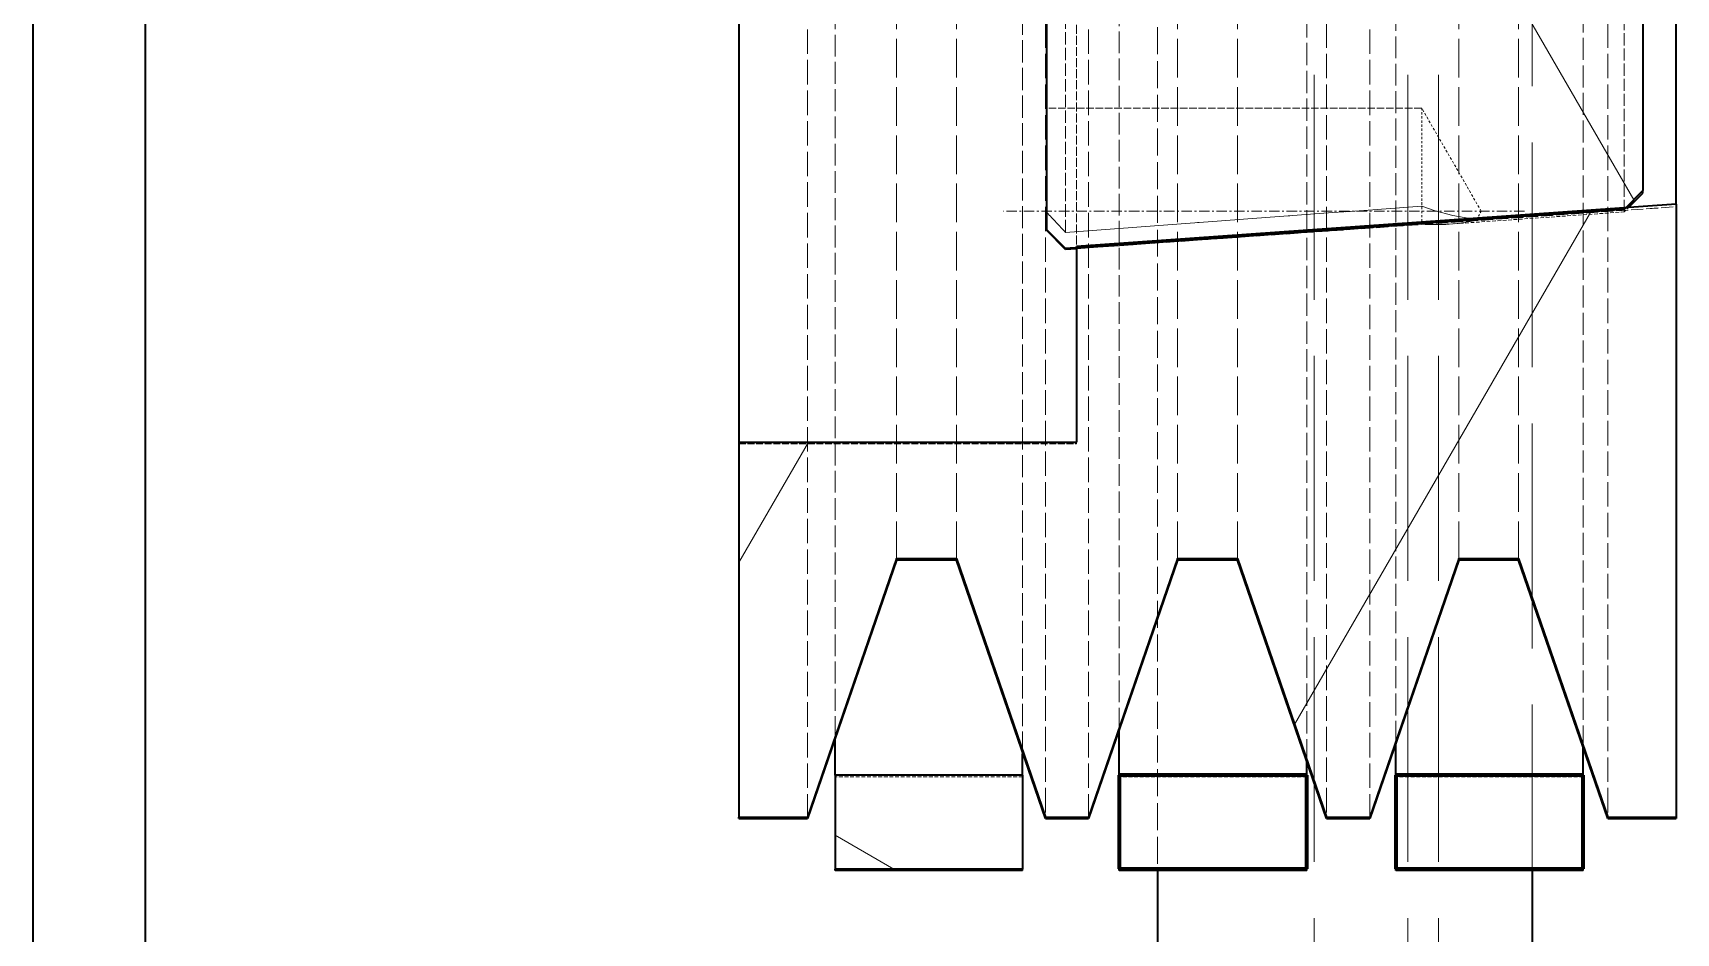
# Model space of a CAD drawing. Header units: millimetres. Extents: x 12184 to 41592, y 8990 to 29785.
# Drawn here: x 22834.6 to 22922.3, y 16636.3 to 16684.3 of the extents above; entities that cross this region are included whole.
import ezdxf

# ---------------------------------------------------------------- set-up
doc = ezdxf.new("R2010")
doc.units = ezdxf.units.MM
doc.linetypes.add('DASHDOT', pattern=[18.5, 12, -3, 0.5, -3])
doc.linetypes.add('DASHED', pattern=[15, 12, -3])

# ---------------------------------------------------------------- blocks, each defined once
blk = doc.blocks.new('A$C55E021B5')
at = {"color": 7, "linetype": 'DASHED', "lineweight": 13}
for p, q in [((584.999, 2140.5), (584.999, 0.5)), ((586.647, 2140.5), (586.647, 0.5)), ((591.644, 2140.5), (591.644, 0.5)), ((579.999, 1356.898), (579.999, 403.044))]:
    blk.add_line(p, q, dxfattribs=at)
at = {"color": 7, "lineweight": 35}
for p, q in [((659.999, 560.848), (659.999, 70.5)), ((653.999, 450.113), (653.999, 70.5)), ((579.999, 403.044), (579.999, 0.5)), ((599.999, 403.041), (599.999, 70.5))]:
    blk.add_line(p, q, dxfattribs=at)
at = {"color": 7, "linetype": 'DASHED', "lineweight": 13, "ltscale": 0.171667}
for p, q in [((580.728, 419.613), (580.728, 522.613)), ((583.925, 419.613), (583.925, 522.613)), ((595.728, 419.613), (595.728, 522.613)), ((598.925, 419.613), (598.925, 522.613)), ((610.728, 419.613), (610.728, 522.613)), ((613.925, 419.613), (613.925, 522.613))]:
    blk.add_line(p, q, dxfattribs=at)
at = {"color": 7, "linetype": 'DASHED', "lineweight": 13, "ltscale": 0.120001}
blk.add_line((599.999, 475.041), (599.999, 403.041), dxfattribs=at)
at = {"color": 7, "linetype": 'DASHED', "lineweight": 13, "ltscale": 0.108833}
for p, q in [((575.977, 471.113), (575.977, 405.813)), ((588.677, 405.813), (588.677, 471.113)), ((590.977, 471.113), (590.977, 405.813)), ((603.677, 405.813), (603.677, 471.113)), ((605.977, 471.113), (605.977, 405.813)), ((618.677, 405.813), (618.677, 471.113))]:
    blk.add_line(p, q, dxfattribs=at)
at = {"color": 7, "linetype": 'DASHED', "lineweight": 13, "ltscale": 0.05386}
blk.add_line((575.101, 438.189), (575.101, 470.505), dxfattribs=at)
at = {"color": 7, "linetype": 'DASHED', "lineweight": 13, "ltscale": 0.055687}
blk.add_line((604.901, 437.093), (604.901, 470.505), dxfattribs=at)
at = {"color": 7, "linetype": 'DASHED', "lineweight": 13, "ltscale": 0.097826}
blk.add_line((577.284, 409.614), (577.284, 468.31), dxfattribs=at)
at = {"color": 7, "linetype": 'DASHED', "lineweight": 13, "ltscale": 0.097422}
blk.add_line((587.284, 409.856), (587.284, 468.31), dxfattribs=at)
at = {"color": 7, "linetype": 'DASHED', "lineweight": 13, "ltscale": 0.09907}
blk.add_line((592.038, 408.865), (592.038, 468.307), dxfattribs=at)
at = {"color": 7, "linetype": 'DASHED', "lineweight": 13, "ltscale": 0.096219}
blk.add_line((602.039, 410.575), (602.039, 468.307), dxfattribs=at)
at = {"color": 7, "linetype": 'DASHED', "lineweight": 13, "ltscale": 0.098379}
blk.add_line((607.193, 409.276), (607.193, 468.304), dxfattribs=at)
at = {"color": 7, "linetype": 'DASHED', "lineweight": 13, "ltscale": 0.096984}
blk.add_line((617.193, 410.113), (617.193, 468.304), dxfattribs=at)
at = {"color": 7, "linetype": 'DASHED', "lineweight": 13, "ltscale": 0.039463}
blk.add_line((604.327, 460.011), (604.327, 436.334), dxfattribs=at)
at = {"color": 7, "lineweight": 35, "ltscale": 0.019192}
blk.add_line((572.327, 438.597), (572.327, 450.113), dxfattribs=at)
at = {"color": 7, "lineweight": 13, "ltscale": 0.02209}
blk.add_line((581.216, 450.313), (574.589, 438.835), dxfattribs=at)
at = {"color": 7, "lineweight": 35, "ltscale": 0.040339}
blk.add_line((622.327, 450.113), (622.327, 425.909), dxfattribs=at)
at = {"color": 7, "lineweight": 35, "ltscale": 0.016631}
blk.add_line((574.101, 449.304), (574.101, 439.326), dxfattribs=at)
at = {"color": 7, "lineweight": 35, "ltscale": 0.020118}
blk.add_line((605.901, 437.233), (605.901, 449.304), dxfattribs=at)
at = {"color": 7, "linetype": 'DASHED', "lineweight": 13, "ltscale": 0.010585}
blk.add_line((582.725, 438.23), (585.901, 443.73), dxfattribs=at)
at = {"color": 7, "linetype": 'DASHED', "lineweight": 13, "ltscale": 0.009966}
blk.add_line((585.901, 443.73), (585.901, 437.751), dxfattribs=at)
at = {"color": 7, "linetype": 'DASHED', "lineweight": 13, "ltscale": 0.033334}
blk.add_line((585.901, 443.73), (605.901, 443.73), dxfattribs=at)
at = {"color": 7, "lineweight": 35, "ltscale": 0.000228119}
blk.add_line((574.101, 439.189), (574.101, 439.326), dxfattribs=at)
at = {"color": 7, "lineweight": 35, "ltscale": 0.002362}
for p, q in [((574.101, 439.326), (575.101, 438.321)), ((605.901, 437.233), (604.901, 436.23))]:
    blk.add_line(p, q, dxfattribs=at)
at = {"color": 7, "lineweight": 35, "ltscale": 0.054532}
blk.add_line((572.327, 438.598), (572.327, 405.879), dxfattribs=at)
at = {"color": 7, "lineweight": 35, "ltscale": 0.053465}
blk.add_line((572.327, 438.598), (604.327, 436.352), dxfattribs=at)
at = {"color": 7, "linetype": 'DASHED', "lineweight": 13, "ltscale": 0.053464}
blk.add_line((604.327, 436.228), (572.327, 438.465), dxfattribs=at)
at = {"color": 7, "lineweight": 35, "ltscale": 0.001812}
blk.add_line((574.87, 438.42), (574.101, 439.189), dxfattribs=at)
at = {"color": 7, "linetype": 'DASHED', "lineweight": 13, "ltscale": 0.000544874}
blk.add_line((575.101, 438.189), (574.87, 438.42), dxfattribs=at)
at = {"color": 7, "linetype": 'DASHED', "lineweight": 13, "ltscale": 0.000365639}
blk.add_line((585.901, 438.71), (585.901, 438.49), dxfattribs=at)
at = {"color": 7, "linetype": 'DASHED', "lineweight": 13, "ltscale": 0.000221062}
blk.add_line((575.101, 438.189), (575.101, 438.321), dxfattribs=at)
at = {"color": 7, "lineweight": 35, "ltscale": 0.049789}
blk.add_line((575.101, 438.321), (604.901, 436.23), dxfattribs=at)
at = {"color": 7, "linetype": 'DASHED', "lineweight": 13, "ltscale": 0.015593}
blk.add_line((584.434, 437.536), (575.101, 438.189), dxfattribs=at)
at = {"color": 7, "lineweight": 13, "ltscale": 0.052829}
blk.add_line((592.68, 410.831), (576.831, 438.282), dxfattribs=at)
at = {"color": 7, "linetype": 'DASHDOT', "lineweight": 13, "ltscale": 0.046352}
blk.add_line((580.408, 438.23), (608.219, 438.23), dxfattribs=at)
at = {"color": 7, "linetype": 'DASHED', "lineweight": 13, "ltscale": 0.000904776}
blk.add_line((582.725, 438.23), (582.997, 437.76), dxfattribs=at)
at = {"color": 7, "linetype": 'DASHED', "lineweight": 13, "ltscale": 0.000205355}
blk.add_line((583.113, 437.801), (582.996, 437.764), dxfattribs=at)
at = {"color": 7, "linetype": 'DASHED', "lineweight": 13, "ltscale": 6.66208e-06}
blk.add_line((582.996, 437.764), (582.997, 437.76), dxfattribs=at)
at = {"color": 7, "linetype": 'DASHED', "lineweight": 13, "ltscale": 0.00020324}
blk.add_line((582.997, 437.76), (583.111, 437.718), dxfattribs=at)
at = {"color": 7, "linetype": 'DASHED', "lineweight": 13, "ltscale": 0.000364494}
blk.add_line((585.901, 437.751), (585.901, 437.532), dxfattribs=at)
at = {"color": 7, "lineweight": 35, "ltscale": 0.002385}
blk.add_line((604.901, 436.176), (605.901, 437.199), dxfattribs=at)
at = {"color": 7, "lineweight": 35, "ltscale": 5.74112e-05}
blk.add_line((605.901, 437.199), (605.901, 437.233), dxfattribs=at)
at = {"color": 7, "lineweight": 35, "ltscale": 0.017406}
blk.add_line((604.327, 436.352), (604.327, 425.908), dxfattribs=at)
at = {"color": 7, "lineweight": 35, "ltscale": 0.000958426}
blk.add_line((604.327, 436.217), (604.901, 436.176), dxfattribs=at)
at = {"color": 7, "lineweight": 35, "ltscale": 8.98361e-05}
blk.add_line((604.901, 436.176), (604.901, 436.23), dxfattribs=at)
at = {"color": 7, "linetype": 'DASHED', "lineweight": 13, "ltscale": 0.000159264}
blk.add_line((604.327, 425.908), (604.327, 425.813), dxfattribs=at)
at = {"color": 7, "lineweight": 35, "ltscale": 0.03}
blk.add_line((622.327, 425.908), (604.327, 425.908), dxfattribs=at)
at = {"color": 7, "linetype": 'DASHED', "lineweight": 13, "ltscale": 0.03}
blk.add_line((622.327, 425.813), (604.327, 425.813), dxfattribs=at)
at = {"color": 7, "lineweight": 13, "ltscale": 0.012369}
blk.add_line((622.327, 419.481), (618.616, 425.908), dxfattribs=at)
at = {"color": 7, "linetype": 'DASHED', "lineweight": 13, "ltscale": 0.000108147}
blk.add_line((622.327, 425.909), (622.327, 425.844), dxfattribs=at)
at = {"color": 7, "lineweight": 35, "ltscale": 0.033382}
blk.add_line((622.327, 425.908), (622.327, 405.879), dxfattribs=at)
at = {"color": 7, "lineweight": 35, "ltscale": 0.024353}
for p, q in [((580.728, 419.697), (575.977, 405.879)), ((583.925, 419.697), (588.677, 405.879)), ((595.728, 419.697), (590.977, 405.879)), ((598.925, 419.697), (603.677, 405.879)), ((610.728, 419.697), (605.977, 405.879)), ((613.925, 419.697), (618.677, 405.879))]:
    blk.add_line(p, q, dxfattribs=at)
at = {"color": 7, "lineweight": 35, "ltscale": 0.024325}
for p, q in [((575.977, 405.813), (580.728, 419.613)), ((583.925, 419.613), (588.677, 405.813)), ((590.977, 405.813), (595.728, 419.613)), ((598.925, 419.613), (603.677, 405.813)), ((605.977, 405.813), (610.728, 419.613)), ((613.925, 419.613), (618.677, 405.813))]:
    blk.add_line(p, q, dxfattribs=at)
at = {"color": 7, "lineweight": 35, "ltscale": 0.00014019}
for p, q in [((580.728, 419.613), (580.728, 419.697)), ((583.925, 419.613), (583.925, 419.697)), ((595.728, 419.613), (595.728, 419.697)), ((598.925, 419.613), (598.925, 419.697)), ((610.728, 419.613), (610.728, 419.697)), ((613.925, 419.613), (613.925, 419.697))]:
    blk.add_line(p, q, dxfattribs=at)
at = {"color": 7, "lineweight": 35, "ltscale": 0.005328}
for p, q in [((583.925, 419.697), (580.728, 419.697)), ((580.728, 419.613), (583.925, 419.613)), ((598.925, 419.697), (595.728, 419.697)), ((595.728, 419.613), (598.925, 419.613)), ((613.925, 419.697), (610.728, 419.697)), ((610.728, 419.613), (613.925, 419.613))]:
    blk.add_line(p, q, dxfattribs=at)
at = {"color": 7, "lineweight": 35, "ltscale": 0.004076}
blk.add_line((602.039, 408.13), (602.039, 410.575), dxfattribs=at)
at = {"color": 7, "lineweight": 35, "ltscale": 0.00247}
blk.add_line((577.284, 408.132), (577.284, 409.614), dxfattribs=at)
at = {"color": 7, "lineweight": 35, "ltscale": 0.002873}
blk.add_line((587.284, 408.133), (587.284, 409.856), dxfattribs=at)
at = {"color": 7, "lineweight": 35, "ltscale": 0.00331}
blk.add_line((617.193, 408.127), (617.193, 410.113), dxfattribs=at)
at = {"color": 7, "lineweight": 35, "ltscale": 0.001225}
blk.add_line((592.038, 408.13), (592.038, 408.865), dxfattribs=at)
at = {"color": 7, "lineweight": 35, "ltscale": 0.001916}
blk.add_line((607.193, 408.127), (607.193, 409.276), dxfattribs=at)
at = {"color": 7, "lineweight": 35, "ltscale": 0.008344}
for p, q in [((577.284, 408.133), (577.284, 403.126)), ((587.284, 408.133), (587.284, 403.126)), ((592.038, 408.13), (592.038, 403.124)), ((602.039, 408.13), (602.039, 403.124)), ((607.193, 408.127), (607.193, 403.121)), ((617.193, 408.127), (617.193, 403.121))]:
    blk.add_line(p, q, dxfattribs=at)
at = {"color": 7, "lineweight": 35, "ltscale": 0.016666}
for p, q in [((577.284, 408.133), (587.284, 408.133)), ((607.193, 408.127), (617.193, 408.127)), ((577.284, 403.126), (587.284, 403.126)), ((577.284, 403.043), (587.284, 403.043)), ((607.193, 403.121), (617.193, 403.121)), ((607.193, 403.037), (617.193, 403.037))]:
    blk.add_line(p, q, dxfattribs=at)
at = {"color": 7, "lineweight": 140, "ltscale": 0.008344}
for p, q in [((577.284, 403.126), (577.284, 408.133)), ((587.284, 408.133), (587.284, 403.126)), ((592.038, 403.124), (592.038, 408.13)), ((602.039, 408.13), (602.039, 403.124))]:
    blk.add_line(p, q, dxfattribs=at)
at = {"color": 7, "lineweight": 140, "ltscale": 0.016666}
for p, q in [((577.284, 408.133), (587.284, 408.133)), ((587.284, 403.126), (577.284, 403.126))]:
    blk.add_line(p, q, dxfattribs=at)
at = {"color": 7, "linetype": 'DASHED', "lineweight": 13, "ltscale": 0.016666}
for p, q in [((577.284, 408.043), (587.284, 408.043)), ((607.193, 408.037), (617.193, 408.037))]:
    blk.add_line(p, q, dxfattribs=at)
at = {"color": 7, "lineweight": 35, "ltscale": 0.016667}
for p, q in [((592.038, 408.13), (602.039, 408.13)), ((592.038, 403.124), (602.039, 403.124)), ((592.038, 403.04), (602.039, 403.04))]:
    blk.add_line(p, q, dxfattribs=at)
at = {"color": 7, "lineweight": 140, "ltscale": 0.016667}
for p, q in [((592.038, 408.13), (602.039, 408.13)), ((602.039, 403.124), (592.038, 403.124))]:
    blk.add_line(p, q, dxfattribs=at)
at = {"color": 7, "linetype": 'DASHED', "lineweight": 13, "ltscale": 0.016667}
blk.add_line((592.038, 408.04), (602.039, 408.04), dxfattribs=at)
at = {"color": 7, "lineweight": 35, "ltscale": 0.000110435}
for p, q in [((572.327, 405.879), (572.327, 405.813)), ((575.977, 405.879), (575.977, 405.813)), ((588.677, 405.813), (588.677, 405.879)), ((590.977, 405.879), (590.977, 405.813)), ((603.677, 405.813), (603.677, 405.879)), ((605.977, 405.879), (605.977, 405.813)), ((618.677, 405.813), (618.677, 405.879)), ((622.327, 405.813), (622.327, 405.879))]:
    blk.add_line(p, q, dxfattribs=at)
at = {"color": 7, "lineweight": 35, "ltscale": 0.006083}
for p, q in [((575.977, 405.879), (572.327, 405.879)), ((575.977, 405.813), (572.327, 405.813)), ((622.327, 405.879), (618.677, 405.879)), ((622.327, 405.813), (618.677, 405.813))]:
    blk.add_line(p, q, dxfattribs=at)
at = {"color": 7, "lineweight": 35, "ltscale": 0.003833}
for p, q in [((590.977, 405.879), (588.677, 405.879)), ((590.977, 405.813), (588.677, 405.813)), ((605.977, 405.879), (603.677, 405.879)), ((605.977, 405.813), (603.677, 405.813))]:
    blk.add_line(p, q, dxfattribs=at)
at = {"color": 7, "lineweight": 13, "ltscale": 0.00602}
blk.add_line((617.193, 404.927), (614.065, 403.121), dxfattribs=at)
at = {"color": 7, "lineweight": 35, "ltscale": 0.000138092}
for p, q in [((577.284, 403.043), (577.284, 403.126)), ((587.284, 403.043), (587.284, 403.126))]:
    blk.add_line(p, q, dxfattribs=at)
at = {"color": 7, "lineweight": 35, "ltscale": 0.000138474}
for p, q in [((592.038, 403.04), (592.038, 403.124)), ((602.039, 403.04), (602.039, 403.124))]:
    blk.add_line(p, q, dxfattribs=at)
at = {"color": 7, "lineweight": 35, "ltscale": 0.000139236}
for p, q in [((607.193, 403.037), (607.193, 403.121)), ((617.193, 403.037), (617.193, 403.121))]:
    blk.add_line(p, q, dxfattribs=at)
at = {"color": 7, "linetype": 'DASHED', "lineweight": 13}
for points in [[(585.901, 438.49), (585.183, 438.249), (584.239, 438.001), (583.632, 437.883), (583.113, 437.801)], [(583.111, 437.718), (583.431, 437.654), (584.007, 437.574), (584.434, 437.536)]]:
    blk.add_lwpolyline(points, dxfattribs=at)
for centre, radius, start, end in [((282.338, -3818.529), 4267.829, 85.665457, 85.921221), ((585.194, 448.434), 10.924, 266.00714, 273.70865), ((-642.971, -16904.576), 17385.594, 85.8858834, 85.9467634), ((651.21, 394.399), 62.986, 136.00053, 137.32604)]:
    blk.add_arc(centre, radius, start, end, dxfattribs=at)
blk = doc.blocks.new('1')
at = {"color": 7, "linetype": 'DASHED', "lineweight": 13}
for p, q in [((22903.004, 18377.103), (22903.004, 16237.104)), ((22908.001, 18377.103), (22908.001, 16237.104)), ((22909.648, 18377.103), (22909.648, 16237.104)), ((22914.648, 17593.501), (22914.648, 16639.647))]:
    blk.add_line(p, q, dxfattribs=at)
at = {"color": 7, "lineweight": 35}
for p, q in [((22834.648, 16797.452), (22834.648, 16307.104)), ((22840.648, 16686.717), (22840.648, 16307.104)), ((22894.648, 16639.644), (22894.648, 16307.104)), ((22914.648, 16639.647), (22914.648, 16237.104))]:
    blk.add_line(p, q, dxfattribs=at)
at = {"color": 7, "linetype": 'DASHED', "lineweight": 13, "ltscale": 0.171667}
for p, q in [((22880.722, 16656.216), (22880.722, 16759.216)), ((22883.919, 16656.216), (22883.919, 16759.216)), ((22895.722, 16656.216), (22895.722, 16759.216)), ((22898.919, 16656.216), (22898.919, 16759.216)), ((22910.722, 16656.216), (22910.722, 16759.216)), ((22913.919, 16656.216), (22913.919, 16759.216))]:
    blk.add_line(p, q, dxfattribs=at)
at = {"color": 7, "linetype": 'DASHED', "lineweight": 13, "ltscale": 0.120001}
blk.add_line((22894.648, 16711.645), (22894.648, 16639.644), dxfattribs=at)
at = {"color": 7, "linetype": 'DASHED', "lineweight": 13, "ltscale": 0.108833}
for p, q in [((22875.97, 16642.416), (22875.97, 16707.716)), ((22888.671, 16707.716), (22888.671, 16642.416)), ((22890.97, 16642.416), (22890.97, 16707.716)), ((22903.671, 16707.716), (22903.671, 16642.416)), ((22905.97, 16642.416), (22905.97, 16707.716)), ((22918.671, 16707.716), (22918.671, 16642.416))]:
    blk.add_line(p, q, dxfattribs=at)
at = {"color": 7, "linetype": 'DASHED', "lineweight": 13, "ltscale": 0.055687}
blk.add_line((22889.747, 16673.696), (22889.747, 16707.108), dxfattribs=at)
at = {"color": 7, "linetype": 'DASHED', "lineweight": 13, "ltscale": 0.05386}
blk.add_line((22919.547, 16674.792), (22919.547, 16707.108), dxfattribs=at)
at = {"color": 7, "linetype": 'DASHED', "lineweight": 13, "ltscale": 0.096984}
blk.add_line((22877.455, 16646.717), (22877.455, 16704.907), dxfattribs=at)
at = {"color": 7, "linetype": 'DASHED', "lineweight": 13, "ltscale": 0.098379}
blk.add_line((22887.455, 16645.88), (22887.455, 16704.907), dxfattribs=at)
at = {"color": 7, "linetype": 'DASHED', "lineweight": 13, "ltscale": 0.096219}
blk.add_line((22892.609, 16647.179), (22892.609, 16704.91), dxfattribs=at)
at = {"color": 7, "linetype": 'DASHED', "lineweight": 13, "ltscale": 0.09907}
blk.add_line((22902.609, 16645.468), (22902.609, 16704.91), dxfattribs=at)
at = {"color": 7, "linetype": 'DASHED', "lineweight": 13, "ltscale": 0.097422}
blk.add_line((22907.364, 16646.46), (22907.364, 16704.913), dxfattribs=at)
at = {"color": 7, "linetype": 'DASHED', "lineweight": 13, "ltscale": 0.097826}
blk.add_line((22917.364, 16646.218), (22917.364, 16704.913), dxfattribs=at)
at = {"color": 7, "linetype": 'DASHED', "lineweight": 13, "ltscale": 0.039463}
blk.add_line((22890.32, 16696.615), (22890.32, 16672.937), dxfattribs=at)
at = {"color": 7, "lineweight": 35, "ltscale": 0.040339}
blk.add_line((22872.321, 16686.716), (22872.321, 16662.513), dxfattribs=at)
at = {"color": 7, "lineweight": 13, "ltscale": 0.02209}
blk.add_line((22913.431, 16686.917), (22920.058, 16675.439), dxfattribs=at)
at = {"color": 7, "lineweight": 35, "ltscale": 0.019192}
blk.add_line((22922.32, 16675.201), (22922.32, 16686.716), dxfattribs=at)
at = {"color": 7, "lineweight": 35, "ltscale": 0.020118}
blk.add_line((22888.747, 16673.837), (22888.747, 16685.908), dxfattribs=at)
at = {"color": 7, "lineweight": 35, "ltscale": 0.016631}
blk.add_line((22920.546, 16685.908), (22920.546, 16675.929), dxfattribs=at)
at = {"color": 7, "linetype": 'DASHED', "lineweight": 13, "ltscale": 0.033334}
blk.add_line((22908.747, 16680.334), (22888.747, 16680.334), dxfattribs=at)
at = {"color": 7, "linetype": 'DASHED', "lineweight": 13, "ltscale": 0.009966}
blk.add_line((22908.747, 16680.334), (22908.747, 16674.355), dxfattribs=at)
at = {"color": 7, "linetype": 'DASHED', "lineweight": 13, "ltscale": 0.010585}
blk.add_line((22911.922, 16674.834), (22908.747, 16680.334), dxfattribs=at)
at = {"color": 7, "linetype": 'DASHED', "lineweight": 13, "ltscale": 0.000365639}
blk.add_line((22908.747, 16675.313), (22908.747, 16675.094), dxfattribs=at)
at = {"color": 7, "lineweight": 35, "ltscale": 0.002362}
for p, q in [((22920.546, 16675.929), (22919.547, 16674.925)), ((22888.747, 16673.837), (22889.747, 16672.833))]:
    blk.add_line(p, q, dxfattribs=at)
at = {"color": 7, "lineweight": 35, "ltscale": 0.001812}
blk.add_line((22919.778, 16675.023), (22920.546, 16675.792), dxfattribs=at)
at = {"color": 7, "lineweight": 35, "ltscale": 0.000228119}
blk.add_line((22920.546, 16675.792), (22920.546, 16675.929), dxfattribs=at)
at = {"color": 7, "linetype": 'DASHDOT', "lineweight": 13, "ltscale": 0.046352}
blk.add_line((22914.239, 16674.834), (22886.428, 16674.834), dxfattribs=at)
at = {"color": 7, "lineweight": 35, "ltscale": 0.049789}
blk.add_line((22919.547, 16674.925), (22889.747, 16672.833), dxfattribs=at)
at = {"color": 7, "lineweight": 35, "ltscale": 0.053465}
blk.add_line((22922.32, 16675.202), (22890.32, 16672.956), dxfattribs=at)
at = {"color": 7, "linetype": 'DASHED', "lineweight": 13, "ltscale": 0.053464}
blk.add_line((22890.32, 16672.831), (22922.32, 16675.069), dxfattribs=at)
at = {"color": 7, "lineweight": 13, "ltscale": 0.052829}
blk.add_line((22901.967, 16647.435), (22917.816, 16674.886), dxfattribs=at)
at = {"color": 7, "linetype": 'DASHED', "lineweight": 13, "ltscale": 0.015593}
blk.add_line((22910.214, 16674.14), (22919.547, 16674.792), dxfattribs=at)
at = {"color": 7, "linetype": 'DASHED', "lineweight": 13, "ltscale": 0.000205355}
blk.add_line((22911.534, 16674.404), (22911.652, 16674.368), dxfattribs=at)
at = {"color": 7, "linetype": 'DASHED', "lineweight": 13, "ltscale": 0.000904776}
blk.add_line((22911.922, 16674.834), (22911.651, 16674.364), dxfattribs=at)
at = {"color": 7, "linetype": 'DASHED', "lineweight": 13, "ltscale": 0.000544874}
blk.add_line((22919.547, 16674.792), (22919.778, 16675.023), dxfattribs=at)
at = {"color": 7, "linetype": 'DASHED', "lineweight": 13, "ltscale": 0.000221062}
blk.add_line((22919.547, 16674.792), (22919.547, 16674.925), dxfattribs=at)
at = {"color": 7, "lineweight": 35, "ltscale": 0.054532}
blk.add_line((22922.32, 16675.202), (22922.32, 16642.483), dxfattribs=at)
at = {"color": 7, "lineweight": 35, "ltscale": 5.74112e-05}
blk.add_line((22888.747, 16673.802), (22888.747, 16673.837), dxfattribs=at)
at = {"color": 7, "lineweight": 35, "ltscale": 0.002385}
blk.add_line((22889.747, 16672.779), (22888.747, 16673.802), dxfattribs=at)
at = {"color": 7, "linetype": 'DASHED', "lineweight": 13, "ltscale": 0.000364494}
blk.add_line((22908.747, 16674.355), (22908.747, 16674.136), dxfattribs=at)
at = {"color": 7, "linetype": 'DASHED', "lineweight": 13, "ltscale": 0.00020324}
blk.add_line((22911.651, 16674.364), (22911.536, 16674.322), dxfattribs=at)
at = {"color": 7, "linetype": 'DASHED', "lineweight": 13, "ltscale": 6.66208e-06}
blk.add_line((22911.652, 16674.368), (22911.651, 16674.364), dxfattribs=at)
at = {"color": 7, "lineweight": 35, "ltscale": 8.98361e-05}
blk.add_line((22889.747, 16672.779), (22889.747, 16672.833), dxfattribs=at)
at = {"color": 7, "lineweight": 35, "ltscale": 0.000958426}
blk.add_line((22890.32, 16672.821), (22889.747, 16672.779), dxfattribs=at)
at = {"color": 7, "lineweight": 35, "ltscale": 0.017406}
blk.add_line((22890.32, 16672.956), (22890.32, 16662.512), dxfattribs=at)
at = {"color": 7, "linetype": 'DASHED', "lineweight": 13, "ltscale": 0.000108147}
blk.add_line((22872.321, 16662.513), (22872.321, 16662.448), dxfattribs=at)
at = {"color": 7, "lineweight": 35, "ltscale": 0.03}
blk.add_line((22872.321, 16662.512), (22890.32, 16662.512), dxfattribs=at)
at = {"color": 7, "lineweight": 35, "ltscale": 0.033382}
blk.add_line((22872.321, 16662.512), (22872.321, 16642.483), dxfattribs=at)
at = {"color": 7, "lineweight": 13, "ltscale": 0.012369}
blk.add_line((22872.321, 16656.085), (22876.031, 16662.512), dxfattribs=at)
at = {"color": 7, "linetype": 'DASHED', "lineweight": 13, "ltscale": 0.03}
blk.add_line((22872.321, 16662.416), (22890.32, 16662.416), dxfattribs=at)
at = {"color": 7, "linetype": 'DASHED', "lineweight": 13, "ltscale": 0.000159264}
blk.add_line((22890.32, 16662.512), (22890.32, 16662.416), dxfattribs=at)
at = {"color": 7, "lineweight": 35, "ltscale": 0.024353}
for p, q in [((22880.722, 16656.301), (22875.97, 16642.483)), ((22883.919, 16656.301), (22888.671, 16642.483)), ((22895.722, 16656.301), (22890.97, 16642.483)), ((22898.919, 16656.301), (22903.671, 16642.483)), ((22910.722, 16656.301), (22905.97, 16642.483)), ((22913.919, 16656.301), (22918.671, 16642.483))]:
    blk.add_line(p, q, dxfattribs=at)
at = {"color": 7, "lineweight": 35, "ltscale": 0.024325}
for p, q in [((22880.722, 16656.216), (22875.97, 16642.416)), ((22888.671, 16642.416), (22883.919, 16656.216)), ((22895.722, 16656.216), (22890.97, 16642.416)), ((22903.671, 16642.416), (22898.919, 16656.216)), ((22910.722, 16656.216), (22905.97, 16642.416)), ((22918.671, 16642.416), (22913.919, 16656.216))]:
    blk.add_line(p, q, dxfattribs=at)
at = {"color": 7, "lineweight": 35, "ltscale": 0.00014019}
for p, q in [((22880.722, 16656.216), (22880.722, 16656.301)), ((22883.919, 16656.216), (22883.919, 16656.301)), ((22895.722, 16656.216), (22895.722, 16656.301)), ((22898.919, 16656.216), (22898.919, 16656.301)), ((22910.722, 16656.216), (22910.722, 16656.301)), ((22913.919, 16656.216), (22913.919, 16656.301))]:
    blk.add_line(p, q, dxfattribs=at)
at = {"color": 7, "lineweight": 35, "ltscale": 0.005328}
for p, q in [((22880.722, 16656.301), (22883.919, 16656.301)), ((22883.919, 16656.216), (22880.722, 16656.216)), ((22895.722, 16656.301), (22898.919, 16656.301)), ((22898.919, 16656.216), (22895.722, 16656.216)), ((22910.722, 16656.301), (22913.919, 16656.301)), ((22913.919, 16656.216), (22910.722, 16656.216))]:
    blk.add_line(p, q, dxfattribs=at)
at = {"color": 7, "lineweight": 35, "ltscale": 0.00331}
blk.add_line((22877.455, 16644.731), (22877.455, 16646.717), dxfattribs=at)
at = {"color": 7, "lineweight": 35, "ltscale": 0.004076}
blk.add_line((22892.609, 16644.734), (22892.609, 16647.179), dxfattribs=at)
at = {"color": 7, "lineweight": 35, "ltscale": 0.002873}
blk.add_line((22907.364, 16644.736), (22907.364, 16646.46), dxfattribs=at)
at = {"color": 7, "lineweight": 35, "ltscale": 0.001916}
blk.add_line((22887.455, 16644.731), (22887.455, 16645.88), dxfattribs=at)
at = {"color": 7, "lineweight": 35, "ltscale": 0.001225}
blk.add_line((22902.609, 16644.733), (22902.609, 16645.468), dxfattribs=at)
at = {"color": 7, "lineweight": 35, "ltscale": 0.00247}
blk.add_line((22917.364, 16644.736), (22917.364, 16646.218), dxfattribs=at)
at = {"color": 7, "lineweight": 35, "ltscale": 0.008344}
for p, q in [((22877.455, 16644.731), (22877.455, 16639.724)), ((22887.455, 16644.731), (22887.455, 16639.724)), ((22892.609, 16644.734), (22892.609, 16639.727)), ((22902.609, 16644.734), (22902.609, 16639.727)), ((22907.364, 16644.736), (22907.364, 16639.73)), ((22917.364, 16644.736), (22917.364, 16639.73))]:
    blk.add_line(p, q, dxfattribs=at)
at = {"color": 7, "lineweight": 35, "ltscale": 0.016666}
for p, q in [((22887.455, 16644.731), (22877.455, 16644.731)), ((22917.364, 16644.736), (22907.364, 16644.736)), ((22887.455, 16639.724), (22877.455, 16639.724)), ((22887.455, 16639.641), (22877.455, 16639.641)), ((22917.364, 16639.73), (22907.364, 16639.73)), ((22917.364, 16639.647), (22907.364, 16639.647))]:
    blk.add_line(p, q, dxfattribs=at)
at = {"color": 7, "linetype": 'DASHED', "lineweight": 13, "ltscale": 0.016666}
for p, q in [((22887.455, 16644.641), (22877.455, 16644.641)), ((22917.364, 16644.647), (22907.364, 16644.647))]:
    blk.add_line(p, q, dxfattribs=at)
at = {"color": 7, "lineweight": 35, "ltscale": 0.016667}
for p, q in [((22902.609, 16644.734), (22892.609, 16644.734)), ((22902.609, 16639.727), (22892.609, 16639.727)), ((22902.609, 16639.644), (22892.609, 16639.644))]:
    blk.add_line(p, q, dxfattribs=at)
at = {"color": 7, "lineweight": 140, "ltscale": 0.008344}
for p, q in [((22892.609, 16644.734), (22892.609, 16639.727)), ((22902.609, 16639.727), (22902.609, 16644.734)), ((22907.364, 16644.736), (22907.364, 16639.73)), ((22917.364, 16639.73), (22917.364, 16644.736))]:
    blk.add_line(p, q, dxfattribs=at)
at = {"color": 7, "lineweight": 140, "ltscale": 0.016667}
for p, q in [((22902.609, 16644.734), (22892.609, 16644.734)), ((22892.609, 16639.727), (22902.609, 16639.727))]:
    blk.add_line(p, q, dxfattribs=at)
at = {"color": 7, "linetype": 'DASHED', "lineweight": 13, "ltscale": 0.016667}
blk.add_line((22902.609, 16644.644), (22892.609, 16644.644), dxfattribs=at)
at = {"color": 7, "lineweight": 140, "ltscale": 0.016666}
for p, q in [((22917.364, 16644.736), (22907.364, 16644.736)), ((22907.364, 16639.73), (22917.364, 16639.73))]:
    blk.add_line(p, q, dxfattribs=at)
at = {"color": 7, "lineweight": 35, "ltscale": 0.000110435}
for p, q in [((22872.321, 16642.416), (22872.321, 16642.483)), ((22875.97, 16642.416), (22875.97, 16642.483)), ((22888.671, 16642.483), (22888.671, 16642.416)), ((22890.97, 16642.416), (22890.97, 16642.483)), ((22903.671, 16642.483), (22903.671, 16642.416)), ((22905.97, 16642.416), (22905.97, 16642.483)), ((22918.671, 16642.483), (22918.671, 16642.416)), ((22922.32, 16642.483), (22922.32, 16642.416))]:
    blk.add_line(p, q, dxfattribs=at)
at = {"color": 7, "lineweight": 35, "ltscale": 0.006083}
for p, q in [((22872.321, 16642.483), (22875.97, 16642.483)), ((22872.321, 16642.416), (22875.97, 16642.416)), ((22918.671, 16642.483), (22922.32, 16642.483)), ((22918.671, 16642.416), (22922.32, 16642.416))]:
    blk.add_line(p, q, dxfattribs=at)
at = {"color": 7, "lineweight": 35, "ltscale": 0.003833}
for p, q in [((22888.671, 16642.483), (22890.97, 16642.483)), ((22888.671, 16642.416), (22890.97, 16642.416)), ((22903.671, 16642.483), (22905.97, 16642.483)), ((22903.671, 16642.416), (22905.97, 16642.416))]:
    blk.add_line(p, q, dxfattribs=at)
at = {"color": 7, "lineweight": 13, "ltscale": 0.00602}
blk.add_line((22877.455, 16641.53), (22880.583, 16639.724), dxfattribs=at)
at = {"color": 7, "lineweight": 35, "ltscale": 0.000139236}
for p, q in [((22877.455, 16639.641), (22877.455, 16639.724)), ((22887.455, 16639.641), (22887.455, 16639.724))]:
    blk.add_line(p, q, dxfattribs=at)
at = {"color": 7, "lineweight": 35, "ltscale": 0.000138474}
for p, q in [((22892.609, 16639.644), (22892.609, 16639.727)), ((22902.609, 16639.644), (22902.609, 16639.727))]:
    blk.add_line(p, q, dxfattribs=at)
at = {"color": 7, "lineweight": 35, "ltscale": 0.000138092}
for p, q in [((22907.364, 16639.647), (22907.364, 16639.73)), ((22917.364, 16639.647), (22917.364, 16639.73))]:
    blk.add_line(p, q, dxfattribs=at)
at = {"color": 7, "linetype": 'DASHED', "lineweight": 13}
for points in [[(22908.747, 16675.094), (22909.464, 16674.853), (22910.408, 16674.605), (22911.016, 16674.487), (22911.534, 16674.404)], [(22911.536, 16674.322), (22911.216, 16674.258), (22910.64, 16674.178), (22910.214, 16674.14)]]:
    blk.add_lwpolyline(points, dxfattribs=at)
for centre, radius, start, end in [((22843.438, 16631.003), 62.986, 42.67396, 43.99947), ((23212.309, 12418.075), 4267.829, 94.078779, 94.334543), ((24137.618, -667.973), 17385.594, 94.0532366, 94.1141166), ((22909.453, 16685.037), 10.924, 266.29135, 273.99286)]:
    blk.add_arc(centre, radius, start, end, dxfattribs=at)
at = {"xscale": -1}
blk.add_blockref('A$C55E021B5', (23494.647, 16236.604), dxfattribs=at)

msp = doc.modelspace()

# ---------------------------------------------------------------- block references
msp.add_blockref('1', (0, 0))

doc.saveas('drawing.dxf')
